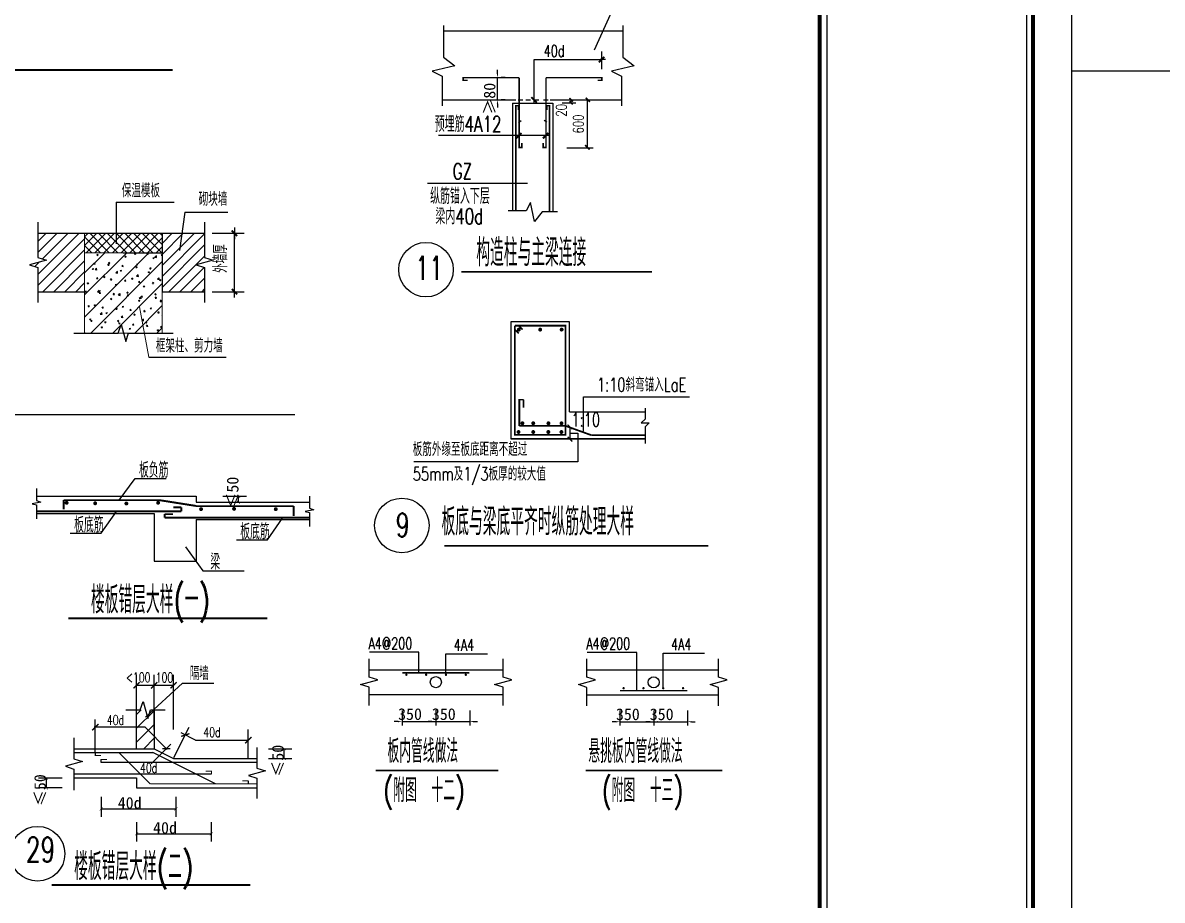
# Model space of a CAD drawing. Header units: inches. Extents: x 18712 to 314639, y 0 to 420500.
# Drawn here: x 110687 to 139929, y 357171 to 379680 of the extents above; entities that cross this region are included whole.
import ezdxf
from ezdxf.enums import TextEntityAlignment as Align

# ---------------------------------------------------------------- set-up
doc = ezdxf.new("R2010")
doc.units = ezdxf.units.IN
doc.header["$LTSCALE"] = 1000
doc.header["$MEASUREMENT"] = 0
doc.linetypes.add('10', pattern=[0])
doc.layers.get('0').update_dxf_attribs({"true_color": 0xffffff})
for name, color, linetype, true_color in [('111', 7, 'Continuous', 0xffffff), ('2', 1, 'Continuous', 0xff0000), ('COLU-DIM', 3, 'Continuous', 0x00ff00), ('DIM', 3, 'Continuous', 0x00ff00), ('GG1', 4, 'Continuous', 0x00ffff), ('HATCH', 7, 'Continuous', 0xd6d6d6), ('HZ', 7, 'Continuous', 0xffffff), ('OTHER', 7, 'Continuous', 0xffffff), ('PUB_TEXT', 7, 'Continuous', 0xffffff), ('REIN', 1, 'Continuous', 0xff0000), ('TEXT', 7, 'Continuous', 0xffffff), ('THICK', 6, 'Continuous', 0xff00ff), ('THIN', 7, 'Continuous', 0xffffff), ('TK', 7, 'Continuous', 0xffffff), ('ZG-图框层', 4, 'Continuous', 0x00ffff), ('对称符号', 3, '10', 0x00ff00), ('砼梁', 6, 'Continuous', 0xff00ff), ('钢筋', 1, 'Continuous', 0xff0000)]:
    doc.layers.add(name, color=color, linetype=linetype, true_color=true_color)
doc.styles.add('TSSD_Rein', font='txt.shx', dxfattribs={"height": 0.2, "bigfont": 'gbcbig.shx'})
doc.dimstyles.new('TSSD_100_100$0', dxfattribs={"dimtxt": 300, "dimasz": 100, "dimexe": 100, "dimexo": 250, "dimgap": 100, "dimtad": 1, "dimdec": 0, "dimzin": 0, "dimdsep": 46, "dimtxsty": 'Standard', "dimcen": 0, "dimclrd": 256, "dimclre": 256, "dimclrt": 7, "dimadec": 0, "dimazin": 0, "dimtfac": 1, "dimtdec": 4, "dimtix": 1, "dimtmove": 2, "dimatfit": 3, "dimfxl": 1, "dimtolj": 1, "dimtzin": 0, "dimarcsym": 0})
doc.dimstyles.new('TSSD_1_1', dxfattribs={"dimtxt": 300, "dimasz": 80, "dimexe": 200, "dimexo": 250, "dimgap": 60, "dimtad": 1, "dimdec": 0, "dimzin": 0, "dimdsep": 46, "dimtxsty": 'Standard', "dimblk": 'ARCHTICK', "dimblk1": 'ARCHTICK', "dimblk2": 'ARCHTICK', "dimcen": 0, "dimclrd": 256, "dimclre": 256, "dimclrt": 7, "dimadec": 0, "dimazin": 0, "dimtfac": 1, "dimtdec": 4, "dimtix": 1, "dimtmove": 2, "dimatfit": 3, "dimldrblk": 'ARCHTICK', "dimfxl": 1, "dimtolj": 1, "dimtzin": 0, "dimarcsym": 0})

# ---------------------------------------------------------------- blocks, each defined once
blk = doc.blocks.new('_ArchTick')
at = {"color": 0, "linetype": 'ByBlock', "const_width": 0.15}
blk.add_lwpolyline([(-0.5, -0.5), (0.5, 0.5)], dxfattribs=at)
blk = doc.blocks.new('*D67')
at = {"layer": 'Defpoints', "color": 0, "transparency": 16777216}
for p in [(116741, 361058), (117394, 361058), (116741, 360808)]:
    blk.add_point(p, dxfattribs=at)
at = {"layer": 'DIM', "lineweight": -2, "transparency": 16777216}
for p, q in [((116991, 361058), (117594, 361058)), ((117394, 360808), (117394, 361058)), ((116991, 360808), (117594, 360808))]:
    blk.add_line(p, q, dxfattribs=at)
at = {"layer": 'DIM', "lineweight": -2, "transparency": 16777216, "xscale": 80, "yscale": 80, "zscale": 80}
for p, rotation in [((117394, 361058), 90), ((117394, 360808), 270)]:
    blk.add_blockref('_ArchTick', p, dxfattribs=dict(at, rotation=rotation))
at = {"layer": 'DIM', "color": 7, "true_color": 0xffffff, "transparency": 16777216, "insert": (117236, 360750), "char_height": 300, "attachment_point": 5, "rotation": 90}
blk.add_mtext('\\A1;≤50', dxfattribs=at)
blk = doc.blocks.new('*D68')
at = {"layer": 'Defpoints', "color": 0, "transparency": 16777216}
for p in [(111292, 360303), (111946, 360303), (111946, 360053)]:
    blk.add_point(p, dxfattribs=at)
at = {"layer": 'DIM', "lineweight": -2, "transparency": 16777216}
for p, q in [((111696, 360303), (111092, 360303)), ((111292, 360053), (111292, 360303)), ((111696, 360053), (111092, 360053))]:
    blk.add_line(p, q, dxfattribs=at)
at = {"layer": 'DIM', "lineweight": -2, "transparency": 16777216, "xscale": 80, "yscale": 80, "zscale": 80}
for p, rotation in [((111292, 360303), 90), ((111292, 360053), 270)]:
    blk.add_blockref('_ArchTick', p, dxfattribs=dict(at, rotation=rotation))
at = {"layer": 'DIM', "color": 7, "true_color": 0xffffff, "transparency": 16777216, "insert": (111134, 359995), "char_height": 300, "attachment_point": 5, "rotation": 90}
blk.add_mtext('\\A1;≤50', dxfattribs=at)
blk = doc.blocks.new('*D69')
at = {"layer": 'Defpoints', "color": 0, "transparency": 16777216}
for p in [(113608, 359423), (115525, 359423), (115525, 358875)]:
    blk.add_point(p, dxfattribs=at)
at = {"layer": 'DIM', "lineweight": -2, "transparency": 16777216}
for p, q in [((113608, 359173), (113608, 358675)), ((115525, 359173), (115525, 358675)), ((113608, 358875), (115525, 358875))]:
    blk.add_line(p, q, dxfattribs=at)
at = {"layer": 'DIM', "lineweight": -2, "transparency": 16777216, "xscale": 80, "yscale": 80, "zscale": 80, "rotation": 180}
blk.add_blockref('_ArchTick', (113608, 358875), dxfattribs=at)
at = {"layer": 'DIM', "lineweight": -2, "transparency": 16777216, "xscale": 80, "yscale": 80, "zscale": 80}
blk.add_blockref('_ArchTick', (115525, 358875), dxfattribs=at)
at = {"layer": 'DIM', "color": 7, "true_color": 0xffffff, "transparency": 16777216, "insert": (114337, 359025), "char_height": 300, "attachment_point": 5}
blk.add_mtext('\\A1;40d', dxfattribs=at)
blk = doc.blocks.new('*D70')
at = {"layer": 'Defpoints', "color": 0, "transparency": 16777216}
for p in [(112701, 360076), (114618, 360076), (114618, 359514)]:
    blk.add_point(p, dxfattribs=at)
at = {"layer": 'DIM', "lineweight": -2, "transparency": 16777216}
for p, q in [((112701, 359826), (112701, 359314)), ((114618, 359826), (114618, 359314)), ((112701, 359514), (114618, 359514))]:
    blk.add_line(p, q, dxfattribs=at)
at = {"layer": 'DIM', "lineweight": -2, "transparency": 16777216, "xscale": 80, "yscale": 80, "zscale": 80, "rotation": 180}
blk.add_blockref('_ArchTick', (112701, 359514), dxfattribs=at)
at = {"layer": 'DIM', "lineweight": -2, "transparency": 16777216, "xscale": 80, "yscale": 80, "zscale": 80}
blk.add_blockref('_ArchTick', (114618, 359514), dxfattribs=at)
at = {"layer": 'DIM', "color": 7, "true_color": 0xffffff, "transparency": 16777216, "insert": (113430, 359664), "char_height": 300, "attachment_point": 5}
blk.add_mtext('\\A1;40d', dxfattribs=at)
blk = doc.blocks.new('*D102')
at = {"layer": 'Defpoints', "color": 0, "transparency": 16777216}
for p in [(115572, 367532), (115572, 367379), (116225, 367532)]:
    blk.add_point(p, dxfattribs=at)
at = {"layer": 'DIM', "lineweight": -2, "transparency": 16777216}
for p, q in [((115822, 367532), (116425, 367532)), ((115822, 367379), (116425, 367379)), ((116225, 367379), (116225, 367532))]:
    blk.add_line(p, q, dxfattribs=at)
at = {"layer": 'DIM', "lineweight": -2, "transparency": 16777216, "xscale": 80, "yscale": 80, "zscale": 80}
for p, rotation in [((116225, 367532), 90), ((116225, 367379), 270)]:
    blk.add_blockref('_ArchTick', p, dxfattribs=dict(at, rotation=rotation))
at = {"layer": 'DIM', "color": 7, "true_color": 0xffffff, "transparency": 16777216, "insert": (116077, 367627), "char_height": 300, "attachment_point": 5, "rotation": 90}
blk.add_mtext('\\A1;≤50', dxfattribs=at)
blk = doc.blocks.new('_DIMX')
at = {"lineweight": -3}
blk.add_line((-150, 0), (150, 0), dxfattribs=at)
at = {"lineweight": -3, "const_width": 50}
blk.add_lwpolyline([(-70, -70), (70, 70)], dxfattribs=at)
blk = doc.blocks.new('*D115')
at = {"layer": 'Defpoints', "color": 0, "transparency": 16777216}
for p in [(122813, 378273), (122868, 378273), (122813, 377703)]:
    blk.add_point(p, dxfattribs=at)
at = {"layer": 'DIM', "lineweight": -2, "transparency": 16777216}
for p, q in [((122868, 378373), (122868, 378473)), ((122868, 377703), (122868, 378273)), ((123063, 378273), (122968, 378273)), ((122868, 377603), (122868, 377503)), ((123063, 377703), (122968, 377703))]:
    blk.add_line(p, q, dxfattribs=at)
at = {"layer": 'DIM', "transparency": 16777216}
for points in [[(122851, 378373), (122885, 378373), (122868, 378273)], [(122885, 377603), (122851, 377603), (122868, 377703)]]:
    blk.add_solid(points, dxfattribs=at)
at = {"layer": 'DIM', "color": 7, "true_color": 0xffffff, "transparency": 16777216, "insert": (122670, 377732), "char_height": 300, "attachment_point": 5, "rotation": 90}
blk.add_mtext('\\A1;≥80', dxfattribs=at)
blk = doc.blocks.new('_TSDBK')
at = {"lineweight": -3}
blk.add_line((-1, 0), (0, 0), dxfattribs=at)
at = {"lineweight": -3, "const_width": 0.5}
blk.add_lwpolyline([(-0.7, -0.7), (0.7, 0.7)], dxfattribs=at)
blk = doc.blocks.new('*D118')
at = {"layer": 'Defpoints', "color": 0, "transparency": 16777216}
for p in [(121288, 362293), (122156, 362288), (122156, 361753)]:
    blk.add_point(p, dxfattribs=at)
at = {"layer": 'DIM', "lineweight": -2, "transparency": 16777216}
for p, q in [((121288, 362043), (121288, 361653)), ((122156, 362038), (122156, 361653)), ((121188, 361753), (121088, 361753)), ((121288, 361753), (122156, 361753)), ((122256, 361753), (122356, 361753))]:
    blk.add_line(p, q, dxfattribs=at)
at = {"layer": 'DIM', "transparency": 16777216}
for points in [[(121188, 361736), (121188, 361770), (121288, 361753)], [(122256, 361770), (122256, 361736), (122156, 361753)]]:
    blk.add_solid(points, dxfattribs=at)
at = {"layer": 'DIM', "color": 7, "true_color": 0xffffff, "transparency": 16777216, "insert": (121492, 361943), "char_height": 300, "attachment_point": 5}
blk.add_mtext('\\A1;350', dxfattribs=at)
blk = doc.blocks.new('*D119')
at = {"layer": 'Defpoints', "color": 0, "transparency": 16777216}
for p in [(120419, 362288), (121288, 362293), (121288, 361753)]:
    blk.add_point(p, dxfattribs=at)
at = {"layer": 'DIM', "lineweight": -2, "transparency": 16777216}
for p, q in [((120419, 362038), (120419, 361653)), ((121288, 362043), (121288, 361653)), ((120319, 361753), (120219, 361753)), ((120419, 361753), (121288, 361753)), ((121388, 361753), (121488, 361753))]:
    blk.add_line(p, q, dxfattribs=at)
at = {"layer": 'DIM', "transparency": 16777216}
for points in [[(120319, 361736), (120319, 361770), (120419, 361753)], [(121388, 361770), (121388, 361736), (121288, 361753)]]:
    blk.add_solid(points, dxfattribs=at)
at = {"layer": 'DIM', "color": 7, "true_color": 0xffffff, "transparency": 16777216, "insert": (120624, 361943), "char_height": 300, "attachment_point": 5}
blk.add_mtext('\\A1;350', dxfattribs=at)
blk = doc.blocks.new('*D120')
at = {"layer": 'Defpoints', "color": 0, "transparency": 16777216}
for p in [(126010, 362284), (126879, 362289), (126879, 361749)]:
    blk.add_point(p, dxfattribs=at)
at = {"layer": 'DIM', "lineweight": -2, "transparency": 16777216}
for p, q in [((126010, 362034), (126010, 361649)), ((126879, 362039), (126879, 361649)), ((125910, 361749), (125810, 361749)), ((126010, 361749), (126879, 361749)), ((126979, 361749), (127079, 361749))]:
    blk.add_line(p, q, dxfattribs=at)
at = {"layer": 'DIM', "transparency": 16777216}
for points in [[(125910, 361732), (125910, 361766), (126010, 361749)], [(126979, 361766), (126979, 361732), (126879, 361749)]]:
    blk.add_solid(points, dxfattribs=at)
at = {"layer": 'DIM', "color": 7, "true_color": 0xffffff, "transparency": 16777216, "insert": (126215, 361939), "char_height": 300, "attachment_point": 5}
blk.add_mtext('\\A1;350', dxfattribs=at)
blk = doc.blocks.new('*D121')
at = {"layer": 'Defpoints', "color": 0, "transparency": 16777216}
for p in [(126879, 362289), (127747, 362284), (127747, 361749)]:
    blk.add_point(p, dxfattribs=at)
at = {"layer": 'DIM', "lineweight": -2, "transparency": 16777216}
for p, q in [((126879, 362039), (126879, 361649)), ((127747, 362034), (127747, 361649)), ((126779, 361749), (126679, 361749)), ((126879, 361749), (127747, 361749)), ((127847, 361749), (127947, 361749))]:
    blk.add_line(p, q, dxfattribs=at)
at = {"layer": 'DIM', "transparency": 16777216}
for points in [[(126779, 361732), (126779, 361766), (126879, 361749)], [(127847, 361766), (127847, 361732), (127747, 361749)]]:
    blk.add_solid(points, dxfattribs=at)
at = {"layer": 'DIM', "color": 7, "true_color": 0xffffff, "transparency": 16777216, "insert": (127083, 361939), "char_height": 300, "attachment_point": 5}
blk.add_mtext('\\A1;350', dxfattribs=at)

msp = doc.modelspace()

# ---------------------------------------------------------------- hatches: boundary and pattern name
h = msp.add_hatch()
h.set_pattern_fill('ANSI37', color=256, scale=32258, angle=135, style=0)
h.set_pattern_definition([(45, (-6052672.85, -1495275.16), (-112.2532015, 112.2532015), []), (135, (-6052672.85, -1495275.16), (-112.2532015, -112.2532015), [])])
h.paths.add_polyline_path([(114263.6, 374281.9), (112273.8, 374281.9), (112273.8, 373781.9), (114263.6, 373781.9)], flags=0)
at = {"layer": 'GG1', "linetype": 'Continuous', "true_color": 0x00ffff}
h = msp.add_hatch(dxfattribs=at)
h.set_pattern_fill('ANSI31', color=4, scale=1290320.0, angle=45, style=0)
h.set_pattern_definition([(45, (-134753.25, 478086.65), (-176.7767, 176.7767), [])])
h.paths.add_polyline_path([(113825.8, 361609.8), (113608.1, 361609.8), (113608.1, 361057.6), (114058.1, 361057.6), (114058.1, 361377.4)], flags=0)
h.paths.add_polyline_path([(113825.8, 361609.8), (114058.1, 361377.4), (114058.1, 362050.6), (113608.1, 362050.6), (113608.1, 361609.8)], flags=0)
at = {"layer": 'HATCH'}
h = msp.add_hatch(dxfattribs=at)
h.set_pattern_fill('METAL', color=256, scale=32258, angle=45, style=0)
h.set_pattern_definition([(45, (-6052672.85, -1495275.16), (-141.421356, 141.421356), [])])
h.paths.add_polyline_path([(112273.8, 373781.9), (112273.8, 374281.9), (111075.1, 374281.9), (111075.1, 373661.9), (111295.1, 373591.9), (110855.1, 373471.9), (111075.1, 373401.9), (111075.1, 372781.9), (112273.8, 372781.9)], flags=0)
h = msp.add_hatch(dxfattribs=at)
h.set_pattern_fill('METAL', color=256, scale=32258, angle=45, style=0)
h.set_pattern_definition([(45, (-6052324.5, -1493074.16), (-141.421356, 141.421356), [])])
h.paths.add_polyline_path([(115352.8, 373401.9), (115132.8, 373471.9), (115572.8, 373591.9), (115352.8, 373661.9), (115352.8, 374281.9), (114263.6, 374281.9), (114263.6, 372781.9), (115352.8, 372781.9)], flags=0)
h = msp.add_hatch(dxfattribs=at)
h.set_pattern_fill('ARMOREDW', color=256, scale=32258, angle=45, style=0)
h.set_pattern_definition([(50, (-6048124.13, -1495279.7), (358.630091, -31.376067), [37.5, -412.5]), (355, (-6048124.13, -1495279.7), (-69.375667, 376.096067), [30, -330]), (100.4514, (-6048094.24, -1495282.33), (289.25469, 344.719771), [31.870095, -350.571056]), (46.1842, (-6048124.13, -1495179.7), (533.620524, -82.759507), [56.25, -618.75]), (96.6356, (-6048079.66, -1495186.6), (467.331353, 487.058935), [47.805144, -525.8565]), (351.1842, (-6048124.13, -1495179.7), (467.330973, 487.0593), [45, -495]), (21, (-6048074.13, -1495204.7), (298.453526, -201.309445), [37.5, -412.5]), (326, (-6048074.13, -1495204.7), (121.657666, 362.575023), [30, -330]), (71.4514, (-6048049.26, -1495221.5), (420.111314, 161.265248), [31.870095, -350.571056]), (45, (-6048124.13, -1495279.7), (-282.842712, 282.842712), [])])
h.paths.add_polyline_path([(114263.6, 373781.9), (112273.8, 373781.9), (112273.8, 371721.3), (114263.6, 371721.3)], flags=0)

# ---------------------------------------------------------------- linework, layer by layer
at = {"lineweight": -3}
for p, q in [((125360.5, 378982.2), (125802.4, 379966.5)), ((121483.2, 379614.3), (121483.2, 378798.6)), ((126084.9, 379614.3), (126084.9, 378798.6)), ((121483.2, 378798.6), (121774.7, 378571.7)), ((126084.9, 378798.6), (126376.5, 378571.7)), ((121774.7, 378571.7), (121191.6, 378442)), ((121191.6, 378442), (121450.8, 378312.3)), ((126376.5, 378571.7), (125793.3, 378442)), ((125793.3, 378442), (126052.5, 378312.3)), ((121450.8, 378312.3), (121450.8, 377551.2)), ((126052.5, 378312.3), (126052.5, 377551.2)), ((123255.4, 377621.1), (124291.6, 377621.1)), ((123341.8, 377552.5), (123341.8, 374854.9)), ((123401.6, 377703.4), (123523.7, 377703.4)), ((123597.6, 377703.4), (123719.7, 377703.4)), ((123809.7, 377703.4), (123931.8, 377703.4)), ((124047.4, 377703.4), (124169.5, 377703.4)), ((124207.2, 377552.5), (124207.2, 374854.9)), ((124530.8, 377622.2), (124883.8, 377622.2)), ((124716.9, 377744.9), (124800, 377661.9)), ((124716.9, 377664.4), (124796.1, 377585.2)), ((124759.2, 377622.2), (124759.2, 377702.7)), ((125133.3, 377755.7), (125239.1, 377650.1)), ((125175.6, 376473.6), (125175.6, 377724)), ((123408.7, 377124.1), (123473, 377173.8)), ((124136.9, 377130.7), (124063.8, 377177.4)), ((124121.4, 376785), (121353.6, 376785)), ((124646.9, 376473.6), (125323.7, 376473.6)), ((125122.7, 376536.9), (125228.5, 376431.3)), ((123638.3, 375559), (121071.8, 375559)), ((113081.7, 375076.7), (113081.7, 374011.2)), ((113081.7, 375076.7), (114572.7, 375076.7)), ((123714.8, 375070.9), (123606.8, 374854.9)), ((123822.9, 374584.9), (123714.8, 375070.9)), ((114843.5, 374821.2), (114709.1, 373836.5)), ((114843.5, 374821.2), (115946.7, 374821.2)), ((123606.8, 374854.9), (123141, 374854.9)), ((124012, 374827.9), (123822.9, 374584.9)), ((124410.1, 374827.9), (124012, 374827.9)), ((111075.1, 374281.9), (115352.8, 374281.9)), ((114263.6, 374281.9), (114263.6, 372781.9)), ((115543.6, 374281.9), (116369.4, 374281.9)), ((116119.4, 374282.9), (116119.4, 374283.9)), ((116119.4, 372781.9), (116119.4, 374281.9)), ((113263.6, 373781.9), (114263.6, 373781.9)), ((111075.1, 372781.9), (112273.8, 372781.9)), ((114263.6, 372781.9), (115352.8, 372781.9)), ((115543.6, 372781.9), (116369.4, 372781.9)), ((116119.4, 372780.9), (116119.4, 372779.9)), ((113925.7, 371104.5), (115908.7, 371104.5)), ((113160.5, 367436.2), (113568.3, 367990.6)), ((113568.3, 367990.6), (114365.3, 367990.6)), ((111038.1, 367730.8), (111038.1, 367428.8)), ((111149.7, 367382.8), (110926.6, 367343.5)), ((110926.6, 367343.5), (111038.1, 367317.3)), ((111038.1, 367428.8), (111149.7, 367382.8)), ((111038.1, 367317.3), (111038.1, 366957)), ((118043, 367532.8), (118043, 367230.7)), ((112701.1, 366586.9), (113088.4, 367145.6)), ((118154.6, 367184.8), (117931.5, 367145.4)), ((117931.5, 367145.4), (118043, 367119.2)), ((118043, 367230.7), (118154.6, 367184.8)), ((118043, 367119.2), (118043, 366758.9)), ((116964.5, 366412.2), (117351.9, 366970.9)), ((111904.1, 366586.9), (112701.1, 366586.9)), ((116167.6, 366412.2), (116964.5, 366412.2)), ((114860.5, 366233.7), (115305.8, 365619.2)), ((115305.8, 365619.2), (116366.1, 365619.2)), ((120853.8, 363530), (119582.6, 363530)), ((120853.8, 363004.3), (120853.8, 363530)), ((121547.4, 363493.8), (122608.9, 363493.8)), ((121547.4, 362968.1), (121547.4, 363493.8)), ((126444.9, 363526), (125173.7, 363526)), ((126444.9, 362547.7), (126444.9, 363526)), ((127124.1, 362609.7), (127124.1, 363510.7)), ((127124.1, 363510.7), (128185.6, 363510.7)), ((119575.5, 363084.4), (123015.2, 363084.4)), ((125166.5, 363080.3), (128545, 363080.3)), ((119575.5, 362444.4), (123015.2, 362444.4)), ((125166.5, 362440.4), (128545, 362440.4))]:
    msp.add_line(p, q, dxfattribs=at)
at = {"color": 2, "lineweight": -3, "true_color": 0xffff00}
msp.add_line((115660.7, 367379), (118040.9, 367379), dxfattribs=at)
at = {"color": 2, "linetype": 'ByBlock', "lineweight": -3, "true_color": 0xffff00}
for p, q in [((115135.9, 366939.1), (118043, 366939.1)), ((111780.5, 360606), (112000.5, 360536))]:
    msp.add_line(p, q, dxfattribs=at)
at = {"color": 0, "linetype": 'ByBlock', "lineweight": -3}
for p, q in [((113608.1, 361549.4), (113608.1, 362954.1)), ((114058.1, 361549.4), (114058.1, 362954.1)), ((114558.1, 361549.4), (114558.1, 362954.1)), ((113608.1, 362684), (114558.1, 362684)), ((112547.5, 360957.6), (112547.5, 361810.3)), ((113825.8, 361609.8), (112517.5, 361609.8)), ((114394.8, 361040.7), (113825.8, 361609.8)), ((114945.5, 361599.4), (114557.7, 360823.9)), ((115122.5, 361276.2), (114752.4, 361461.2)), ((116473.4, 360807.6), (116473.4, 361546.2)), ((113982, 360670.3), (114482.4, 361171.3)), ((115122.5, 361276.2), (116473.4, 361276.2)), ((116393.4, 361196.2), (116553.4, 361356.2))]:
    msp.add_line(p, q, dxfattribs=at)
at = {"lineweight": -3}
for points, const_width in [([(95472.2, 378465.6), (114534.3, 378465.6)], 50), ([(122101.2, 378203.1), (121988.3, 378203.1), (121988.3, 378272.7), (123425.1, 378272.7)], 40), ([(123494.7, 376592.8), (123494.7, 376479.9), (123425.1, 376479.9), (123425.1, 378272.7)], 40), ([(124113.4, 378272.7), (124113.4, 376479.9), (124043.9, 376479.9), (124043.9, 376592.8)], 40), ([(124113.4, 378272.7), (125550.2, 378272.7), (125550.2, 378203.1), (125437.3, 378203.1)], 40), ([(123411.3, 377439.6), (123411.3, 377552.5), (123341.8, 377552.5), (123341.8, 374854.9)], 40), ([(124207.2, 374854.9), (124207.2, 377552.5), (124137.7, 377552.5), (124137.7, 377439.6)], 40), ([(124800, 377661.9), (124716.9, 377744.9)], 40), ([(124796.1, 377585.2), (124716.9, 377664.4)], 40), ([(125239.1, 377650.1), (125133.3, 377755.7)], 40), ([(125228.5, 376431.3), (125122.7, 376536.9)], 40), ([(121938.6, 373290.2), (126835.7, 373290.2)], 45), ([(120426.3, 363004.3), (121287.7, 363004.3)], 40), ([(122149, 363004.3), (121287.7, 363004.3)], 40), ([(126017.4, 362547.7), (126878.7, 362547.7)], 40), ([(127740, 362547.7), (126878.7, 362547.7)], 40), ([(119745.2, 360499.9), (122892.2, 360499.9)], 45), ([(125134.6, 360495.9), (128638.6, 360495.9)], 45)]:
    msp.add_lwpolyline(points, dxfattribs=dict(at, const_width=const_width))
at = {"lineweight": -3, "ltscale": 0.001}
msp.add_lwpolyline([(95851.3, 369629.2), (117665.6, 369629.2)], dxfattribs=at)
at = {"color": 0, "linetype": 'ByBlock', "lineweight": -3, "const_width": 35}
for points in [[(113528.1, 362604), (113688.1, 362764)], [(113978.1, 362604), (114138.1, 362764)], [(114478.1, 362604), (114638.1, 362764)], [(112467.5, 361529.8), (112627.5, 361689.8)], [(114965.9, 361444.1), (114751.3, 361372.5)], [(116393.4, 361196.2), (116553.4, 361356.2)], [(114271.1, 361060.5), (114474.3, 361060.5)]]:
    msp.add_lwpolyline(points, dxfattribs=at)
at = {"lineweight": -3}
for centre, radius in [((121033.7, 373347), 700), ((120415, 366786.1), 700), ((121287.7, 362765.4), 142.9), ((126878.7, 362761.4), 142.9), ((111066.9, 358363.4), 700)]:
    msp.add_circle(centre, radius, dxfattribs=at)
at = {"layer": '111', "lineweight": -3}
for p, q in [((121483.2, 379470.7), (126084.9, 379470.7)), ((121450.8, 377702.7), (123343.6, 377702.7)), ((123255.4, 377621.1), (123255.4, 374854.9)), ((124223.1, 377702.7), (126052.5, 377702.7)), ((124291.6, 377621.1), (124291.6, 374827.9))]:
    msp.add_line(p, q, dxfattribs=at)
at = {"layer": '2', "lineweight": -3}
for p, q in [((111038.1, 367532), (115135.9, 367532)), ((113720.2, 367532), (115135.9, 367532)), ((115135.9, 367532), (115135.9, 367379)), ((115135.9, 367379), (116053.6, 367379)), ((111038.1, 367092), (114056.4, 367092)), ((114056.4, 367092), (114056.4, 365872.6)), ((115135.9, 366939.1), (115135.9, 365872.6)), ((115135.9, 366698.6), (115135.9, 366365.3)), ((114056.4, 365872.6), (115135.9, 365872.6)), ((113838.8, 361863), (114788.7, 362736.8)), ((114788, 362736.8), (115587.6, 362736.8))]:
    msp.add_line(p, q, dxfattribs=at)
at = {"layer": 'COLU-DIM', "lineweight": 25}
msp.add_line((125550.2, 378486.2), (125550.2, 378939.2), dxfattribs=at)
msp.add_lwpolyline([(123809.7, 377703.4), (123809.7, 378736.2), (125550.2, 378736.2)], dxfattribs=at)
at = {"layer": 'DIM', "lineweight": -3}
for p, q in [((125597.9, 378736.2), (125502.6, 378736.2)), ((137612.2, 378450), (250399.3, 378450))]:
    msp.add_line(p, q, dxfattribs=at)
at = {"layer": 'GG1', "color": 4, "linetype": 'Continuous', "lineweight": -3, "true_color": 0x00ffff}
for p, q in [((113328.1, 362050.6), (113703.1, 362050.6)), ((113608.1, 361057.6), (113608.1, 362050.6)), ((113703.1, 362050.6), (113773.1, 362270.6)), ((113773.1, 362270.6), (113893.1, 361830.6)), ((113893.1, 361830.6), (113963.1, 362050.6)), ((113963.1, 362050.6), (114338.1, 362050.6)), ((114058.1, 362050.6), (114058.1, 361057.6)), ((112000.5, 361057.6), (114058.1, 361057.6)), ((114013.4, 360968.1), (114513.4, 360718.1)), ((114058.1, 361057.6), (114558.1, 360807.6)), ((114558.1, 360807.6), (116696.8, 360807.6)), ((112000.5, 360307.6), (113608.1, 360307.6)), ((113608.1, 360307.6), (113608.1, 360057.6)), ((113608.1, 360057.6), (116696.8, 360057.6))]:
    msp.add_line(p, q, dxfattribs=at)
at = {"layer": 'GG1', "color": 4, "linetype": 'Continuous', "lineweight": -3, "true_color": 0x00ffff, "const_width": 30}
for points in [[(112018.3, 360957.6), (114034.5, 360957.6)], [(112535.5, 360882.9), (112697.2, 360882.9)], [(112547.5, 360957.6), (112547.5, 360882.9)], [(113158.1, 360957.6), (113958.1, 360157.6)], [(114034.5, 360957.6), (115634.5, 360157.6)], [(112682.6, 360782.2), (112844.3, 360782.2)], [(112682.6, 360707.6), (116696.8, 360707.6)], [(112694.6, 360707.6), (112694.6, 360782.2)], [(112018.3, 360407.6), (115531.7, 360407.6)], [(115541.5, 360482.2), (115379.8, 360482.2)], [(115529.5, 360407.6), (115529.5, 360482.2)], [(113958.1, 360157.6), (116696.8, 360157.6)], [(116487, 360232.2), (116325.3, 360232.2)], [(116475, 360157.6), (116475, 360232.2)]]:
    msp.add_lwpolyline(points, dxfattribs=at)
at = {"layer": 'OTHER', "color": 4, "linetype": 'Continuous', "lineweight": -3, "true_color": 0x00ffff}
for p, q in [((112000.5, 361337.6), (112000.5, 360796)), ((116696.8, 361087.6), (116696.8, 360562.6)), ((112220.5, 360726), (111780.5, 360606)), ((112000.5, 360796), (112220.5, 360726)), ((116696.8, 360562.6), (116916.8, 360492.6)), ((112000.5, 360536), (112000.5, 359994.5)), ((116916.8, 360492.6), (116476.8, 360372.6)), ((116476.8, 360372.6), (116696.8, 360302.6)), ((116696.8, 360302.6), (116696.8, 359777.6))]:
    msp.add_line(p, q, dxfattribs=at)
at = {"layer": 'PUB_TEXT', "lineweight": -3}
for p, q in [((124715.9, 372009.1), (123215.9, 372009.1)), ((123215.9, 372009.1), (123215.9, 369009.1)), ((123215.9, 372009.1), (123215.9, 370723)), ((124715.9, 369698.4), (124715.9, 372009.1)), ((124715.9, 370723), (124715.9, 372009.1)), ((125078.7, 370084.3), (127797, 370084.3)), ((125078.7, 369199.6), (125078.7, 370084.3)), ((124715.9, 369698.4), (126661, 369698.4)), ((124730.1, 369298), (124730.1, 369007.9)), ((124730.1, 369195.8), (124730.1, 369007.9)), ((124730.1, 369152.9), (124933, 369152.9)), ((124933, 369152.9), (124933, 368412.8)), ((126661, 369009.1), (123215.9, 369009.1)), ((123215.9, 369009.1), (126661, 369009.1)), ((124615.9, 369007.9), (125144.1, 369007.9)), ((124933, 368412.8), (120721.7, 368412.8))]:
    msp.add_line(p, q, dxfattribs=at)
for points, const_width in [([(124615.9, 371909.1), (124615.9, 369109.1), (123315.9, 369109.1), (123315.9, 371909.1)], 45), ([(123315.9, 371909.1), (124615.9, 371909.1), (124615.9, 371223)], 45), ([(123315.9, 370073.9), (123315.9, 371909.1)], 45), ([(123315.9, 371809.1), (123415.9, 371709.1)], 45), ([(123415.9, 371909.1), (123515.9, 371809.1)], 45), ([(123431, 370026.1), (123431, 369339.1)], 45), ([(123431, 370012.3), (123537.8, 370012.3)], 40), ([(123537.8, 370012.3), (123537.8, 369808.1)], 40), ([(124615.9, 369339.1), (123431, 369339.1)], 45), ([(125283.3, 369098.8), (124615.9, 369339.1)], 45), ([(124786.7, 369253.8), (124666.7, 369373.8)], 35), ([(124790.1, 368937.7), (124670.1, 369057.7)], 35), ([(126661, 369098.8), (125283.3, 369098.8)], 45), ([(121503.6, 366262.8), (128283, 366262.8)], 45)]:
    msp.add_lwpolyline(points, dxfattribs=dict(at, const_width=const_width))
at = {"layer": 'PUB_TEXT', "lineweight": -3, "const_width": 50}
for points in [[(123440.9, 371809.1, 1), (123390.9, 371809.1, 1)], [(123990.9, 371809.1, 1), (123940.9, 371809.1, 1)], [(124540.9, 371809.1, 1), (124490.9, 371809.1, 1)], [(123533.8, 369405.8, 1), (123483.8, 369405.8, 1)], [(123812.5, 369405.8, 1), (123762.5, 369405.8, 1)], [(124202, 369405.8, 1), (124152, 369405.8, 1)], [(124537.8, 369405.8, 1), (124487.8, 369405.8, 1)], [(123434.9, 369182, 1), (123384.9, 369182, 1)], [(123812.5, 369182, 1), (123762.5, 369182, 1)], [(124200.3, 369182, 1), (124150.3, 369182, 1)], [(124534.9, 369182, 1), (124484.9, 369182, 1)]]:
    msp.add_lwpolyline(points, format="xyb", close=True, dxfattribs=at)
at = {"layer": 'PUB_TEXT', "lineweight": -3}
msp.add_lwpolyline([(126661, 369796.6), (126661, 369514.2), (126561, 369414.2), (126761, 369414.2), (126661, 369314.2), (126661, 368887.8)], dxfattribs=at)
at = {"layer": 'REIN', "linetype": 'ByBlock', "lineweight": -3, "const_width": 30}
for points in [[(120545.4, 362954.3, 1), (120515.4, 362954.3, 1)], [(121054, 362954.3, 1), (121024, 362954.3, 1)], [(121562.6, 362954.3, 1), (121532.6, 362954.3, 1)], [(122071.2, 362954.3, 1), (122041.2, 362954.3, 1)], [(126121.1, 362609, 1), (126091.1, 362609, 1)], [(126629.7, 362609, 1), (126599.7, 362609, 1)], [(127138.3, 362609, 1), (127108.3, 362609, 1)], [(127646.9, 362609, 1), (127616.9, 362609, 1)]]:
    msp.add_lwpolyline(points, format="xyb", close=True, dxfattribs=at)
at = {"layer": 'THICK', "lineweight": -3, "const_width": 50}
for points in [[(111857.5, 364402.2), (116958.8, 364402.2)], [(111426.7, 357560.4), (116528, 357560.4)]]:
    msp.add_lwpolyline(points, dxfattribs=at)
at = {"layer": 'THIN', "lineweight": -3}
for points in [[(111075.1, 374561.9), (111075.1, 373661.9), (111295.1, 373591.9), (110855.1, 373471.9), (111075.1, 373401.9), (111075.1, 372501.9)], [(115352.8, 374561.9), (115352.8, 373661.9), (115572.8, 373591.9), (115132.8, 373471.9), (115352.8, 373401.9), (115352.8, 372501.9)], [(111993.8, 371721.3), (113138.7, 371721.3), (113208.7, 371941.3), (113328.7, 371501.3), (113398.7, 371721.3), (114543.6, 371721.3)], [(119575.5, 362164.4), (119575.5, 362634.4), (119355.5, 362704.4), (119795.5, 362824.4), (119575.5, 362894.4), (119575.5, 363364.4)], [(123015.2, 362164.4), (123015.2, 362634.4), (122795.2, 362704.4), (123235.2, 362824.4), (123015.2, 362894.4), (123015.2, 363364.4)], [(125166.5, 362160.4), (125166.5, 362630.4), (124946.5, 362700.4), (125386.5, 362820.4), (125166.5, 362890.4), (125166.5, 363360.3)], [(128545, 362160.4), (128545, 362630.4), (128325, 362700.4), (128765, 362820.4), (128545, 362890.4), (128545, 363360.3)]]:
    msp.add_lwpolyline(points, dxfattribs=at)
at = {"layer": 'TK', "lineweight": -3}
msp.add_lwpolyline([(18712.2, 420500), (18712.2, 336400), (137612.2, 336400), (137612.2, 420500)], close=True, dxfattribs=at)
for points, const_width in [([(21212.2, 419500), (21212.2, 337400), (136612.2, 337400), (136612.2, 419500)], 100), ([(131323.9, 412083.8), (136450.9, 412083.8), (136450.9, 355393.9), (131323.9, 355393.9)], 34.7)]:
    msp.add_lwpolyline(points, close=True, dxfattribs=dict(at, const_width=const_width))
at = {"layer": 'TK', "lineweight": -3, "const_width": 100}
msp.add_lwpolyline([(131140.8, 337445.7), (131140.8, 419500)], dxfattribs=at)
at = {"layer": 'TK', "lineweight": -3}
msp.add_lwpolyline([(131140.8, 337445.7), (136612.2, 337445.7), (136612.2, 419500)], dxfattribs=at)
at = {"layer": 'ZG-图框层', "lineweight": -3}
msp.add_lwpolyline([(18712.2, 336400), (137612.2, 336400), (137612.2, 420500), (18712.2, 420500)], close=True, dxfattribs=at)
at = {"layer": 'ZG-图框层', "lineweight": -3, "const_width": 100}
msp.add_lwpolyline([(21212.2, 337400), (136612.2, 337400), (136612.2, 419500), (21212.2, 419500)], close=True, dxfattribs=at)
at = {"layer": '对称符号', "lineweight": -3}
for points, const_width in [([(111738.7, 367434.6), (111738.7, 367199)], 50), ([(114187, 367434.6), (111738.7, 367434.6)], 45), ([(114187, 367434.6), (113455.9, 367434.6)], 45), ([(114187, 367434.6), (115139.5, 367284.6)], 50), ([(117638.3, 367281.6), (115135.9, 367281.6)], 45), ([(116053.6, 367281.6), (115135.9, 367281.6)], 45), ([(117638.3, 367281.6), (117638.3, 367031)], 50), ([(111038.1, 367145.6), (114752.6, 367145.6)], 50), ([(114329.2, 367074.8), (114540.5, 367074.8)], 50), ([(114329.2, 366986.9), (114329.2, 367074.8)], 50), ([(118043.7, 366986.9), (114329.2, 366986.9)], 50), ([(114752.6, 367251.4), (114548.5, 367251.4)], 50), ([(114752.6, 367145.6), (114752.6, 367251.4)], 50)]:
    msp.add_lwpolyline(points, dxfattribs=dict(at, const_width=const_width))
at = {"layer": '砼梁', "lineweight": 18}
for p, q in [((112273.8, 373781.9), (112273.8, 374281.9)), ((113263.6, 373781.9), (112273.8, 373781.9)), ((112273.8, 373781.9), (112273.8, 371721.3)), ((114263.6, 371721.3), (114263.6, 372781.9)), ((113925.7, 371104.5), (113681.8, 372396.6)), ((112273.8, 371721.3), (114263.6, 371721.3))]:
    msp.add_line(p, q, dxfattribs=at)
at = {"layer": '钢筋', "lineweight": -3, "const_width": 50}
for points in [[(111835.9, 367365.3, 1), (111785.9, 367365.3, 1)], [(112568.9, 367353.6, 1), (112518.9, 367353.6, 1)], [(113370.8, 367347.3, 1), (113320.8, 367347.3, 1)], [(114184.8, 367366.1, 1), (114134.8, 367366.1, 1)], [(115287.5, 367203.3, 1), (115237.5, 367203.3, 1)], [(116133.2, 367209.6, 1), (116083.2, 367209.6, 1)], [(117204.5, 367203.3, 1), (117154.5, 367203.3, 1)]]:
    msp.add_lwpolyline(points, format="xyb", close=True, dxfattribs=at)

# ---------------------------------------------------------------- block references
for p, rotation in [((116119.4, 374281.9), 270), ((116119.4, 372781.9), 90)]:
    msp.add_blockref('_DIMX', p, dxfattribs=dict(rotation=rotation))
at = {"layer": 'DIM', "xscale": 100, "yscale": 100}
for p, rotation in [((125542.6, 378736.2), 180), ((123809.7, 377702.7), 90), ((123417.5, 376785), 180), ((124105.8, 376785), 180)]:
    msp.add_blockref('_TSDBK', p, dxfattribs=dict(at, rotation=rotation))

# ---------------------------------------------------------------- texts
at = {"style": 'TSSD_Rein', "width": 0.7}
for s, height, p in [('40d', 300, (124057, 378806.5)), ('保温模板', 350, (113228.3, 375200.2)), ('砌块墙', 350, (115201.8, 374982.7)), ('11', 600, (120755.8, 373089.5)), ('框架柱、剪力墙', 350, (114102.5, 371221.4)), ('板负筋', 400, (113668.6, 368006.4)), ('板底筋', 400, (112004.5, 366602.7)), ('9', 600, (120253.8, 366496)), ('板底筋', 400, (116267.9, 366428)), ('梁', 400, (115500.2, 365653.8)), ('29', 630, (110764.4, 358154.7))]:
    msp.add_text(s, height=height, dxfattribs=at).set_placement(p)
for s, p in [('20', (124642.5, 377434.8)), ('600', (125078.1, 377083.8))]:
    msp.add_text(s, height=270, rotation=89.90973, dxfattribs=at).set_placement(p, align=Align.CENTER)
at = {"color": 1, "true_color": 0xff0000, "style": 'TSSD_Rein', "width": 0.7}
for s, p in [('构造柱与主梁连接', (122325.7, 373433.9)), ('板底与梁底平齐时纵筋处理大样', (121433.6, 366527.7)), ('楼板错层大样(一)', (112436.1, 364527)), ('楼板错层大样(二)', (112005.3, 357685.3))]:
    msp.add_text(s, height=700, dxfattribs=at).set_placement(p)
at = {"style": 'TSSD_Rein', "width": 0.7}
msp.add_text('外墙厚', height=350, rotation=90, dxfattribs=at).set_placement((115932.9, 373264.4))
at = {"layer": '2', "style": 'TSSD_Rein', "width": 0.7}
msp.add_text('隔墙', height=350, dxfattribs=at).set_placement((114972.3, 362815.9))
at = {"layer": 'GG1', "style": 'TSSD_Rein', "width": 0.7}
for s, p in [('<100', (113334.3, 362760.9)), ('100', (114097.1, 362759.6)), ('40d', (112844.3, 361669)), ('40d', (115321.7, 361355.2)), ('40d', (113696.2, 360438.7))]:
    msp.add_text(s, height=250, dxfattribs=at).set_placement(p)
at = {"layer": 'HZ', "style": 'TSSD_Rein', "width": 0.7}
for s, p in [('预埋筋4A12', (121259.3, 376879.5)), ('纵筋锚入下层', (121139.9, 375031.4)), ('梁内40d', (121275.8, 374512.2))]:
    msp.add_text(s, height=405, dxfattribs=at).set_placement(p)
msp.add_text('GZ', height=405, dxfattribs=at).set_placement((121968.5, 375664.4), align=Align.CENTER)
at = {"layer": 'PUB_TEXT', "style": 'TSSD_Rein', "width": 0.7}
for s, p in [('1:10斜弯锚入LaE', (125420.9, 370221.4)), ('1:10', (124768.2, 369320.1)), ('板筋外缘至板底距离不超过', (120695.2, 368565.5)), ('55mm及1/3板厚的较大值', (120695.2, 367934.3))]:
    msp.add_text(s, height=350, dxfattribs=at).set_placement(p)
at = {"layer": 'TEXT', "style": 'TSSD_Rein', "width": 0.7}
for s, p in [('A4@200', (119557.7, 363608.2)), ('4A4', (121746.2, 363571.9)), ('A4@200', (125148.7, 363604.2)), ('4A4', (127322.8, 363588.8))]:
    msp.add_text(s, height=300, dxfattribs=at).set_placement(p)
at = {"layer": 'TEXT', "color": 3, "true_color": 0x00ff00, "style": 'TSSD_Rein', "width": 0.7}
for s, p in [('板内管线做法', (120045.2, 360696.5)), ('悬挑板内管线做法', (125201.7, 360692.4)), ('(附图 十二)', (119943.7, 359690.5)), ('(附图 十三)', (125549.1, 359686.4))]:
    msp.add_text(s, height=600, dxfattribs=at).set_placement(p)

# ---------------------------------------------------------------- dimensions: what is measured, and where the dimension line sits
at = {"layer": 'DIM'}
for base, p1, p2, angle, text, dimstyle, picture, middle in [((122867.9, 378272.7), (122813.2, 377702.7), (122813.2, 378272.7), 270, '≥80', 'TSSD_100_100$0', '*D115', (122669.6, 377732.4)), ((116224.8, 367531.7), (115571.8, 367379), (115571.8, 367531.7), 270, '≤50', 'TSSD_1_1', '*D102', (116076.5, 367626.9)), ((121287.7, 361753.1), (120418.6, 362287.7), (121287.7, 362293.2), 180, '350', 'TSSD_100_100$0', '*D119', (120623.6, 361943.1)), ((122156.2, 361753.1), (121287.7, 362293.2), (122156.2, 362287.7), 180, '350', 'TSSD_100_100$0', '*D118', (121492.4, 361943.1)), ((126878.7, 361749.1), (126009.6, 362283.7), (126878.7, 362289.1), 180, '350', 'TSSD_100_100$0', '*D120', (126214.6, 361939.1)), ((127747.2, 361749.1), (126878.7, 362289.1), (127747.2, 362283.7), 180, '350', 'TSSD_100_100$0', '*D121', (127083.4, 361939.1)), ((117394.3, 361057.6), (116741.3, 360807.6), (116741.3, 361057.6), 270, '≤50', 'TSSD_1_1', '*D67', (117236, 360749.9)), ((111292.1, 360302.6), (111946, 360052.6), (111946, 360302.6), 90, '≤50', 'TSSD_1_1', '*D68', (111133.8, 359995)), ((114618.1, 359514.4), (112701.3, 360076.2), (114618.1, 360076.2), 180, '40d', 'TSSD_1_1', '*D70', (113430.2, 359664.4)), ((115524.9, 358874.8), (113608.1, 359422.9), (115524.9, 359422.9), 180, '40d', 'TSSD_1_1', '*D69', (114337, 359024.8))]:
    dim = msp.add_linear_dim(base=base, p1=p1, p2=p2, angle=angle, text=text, dimstyle=dimstyle, override={"dimscale": 1, "dimlfac": 1}, dxfattribs=at)
    dim.commit()
    dim.dimension.update_dxf_attribs({"geometry": picture, "text_midpoint": middle, "dimtype": 160})

doc.saveas('drawing.dxf')
